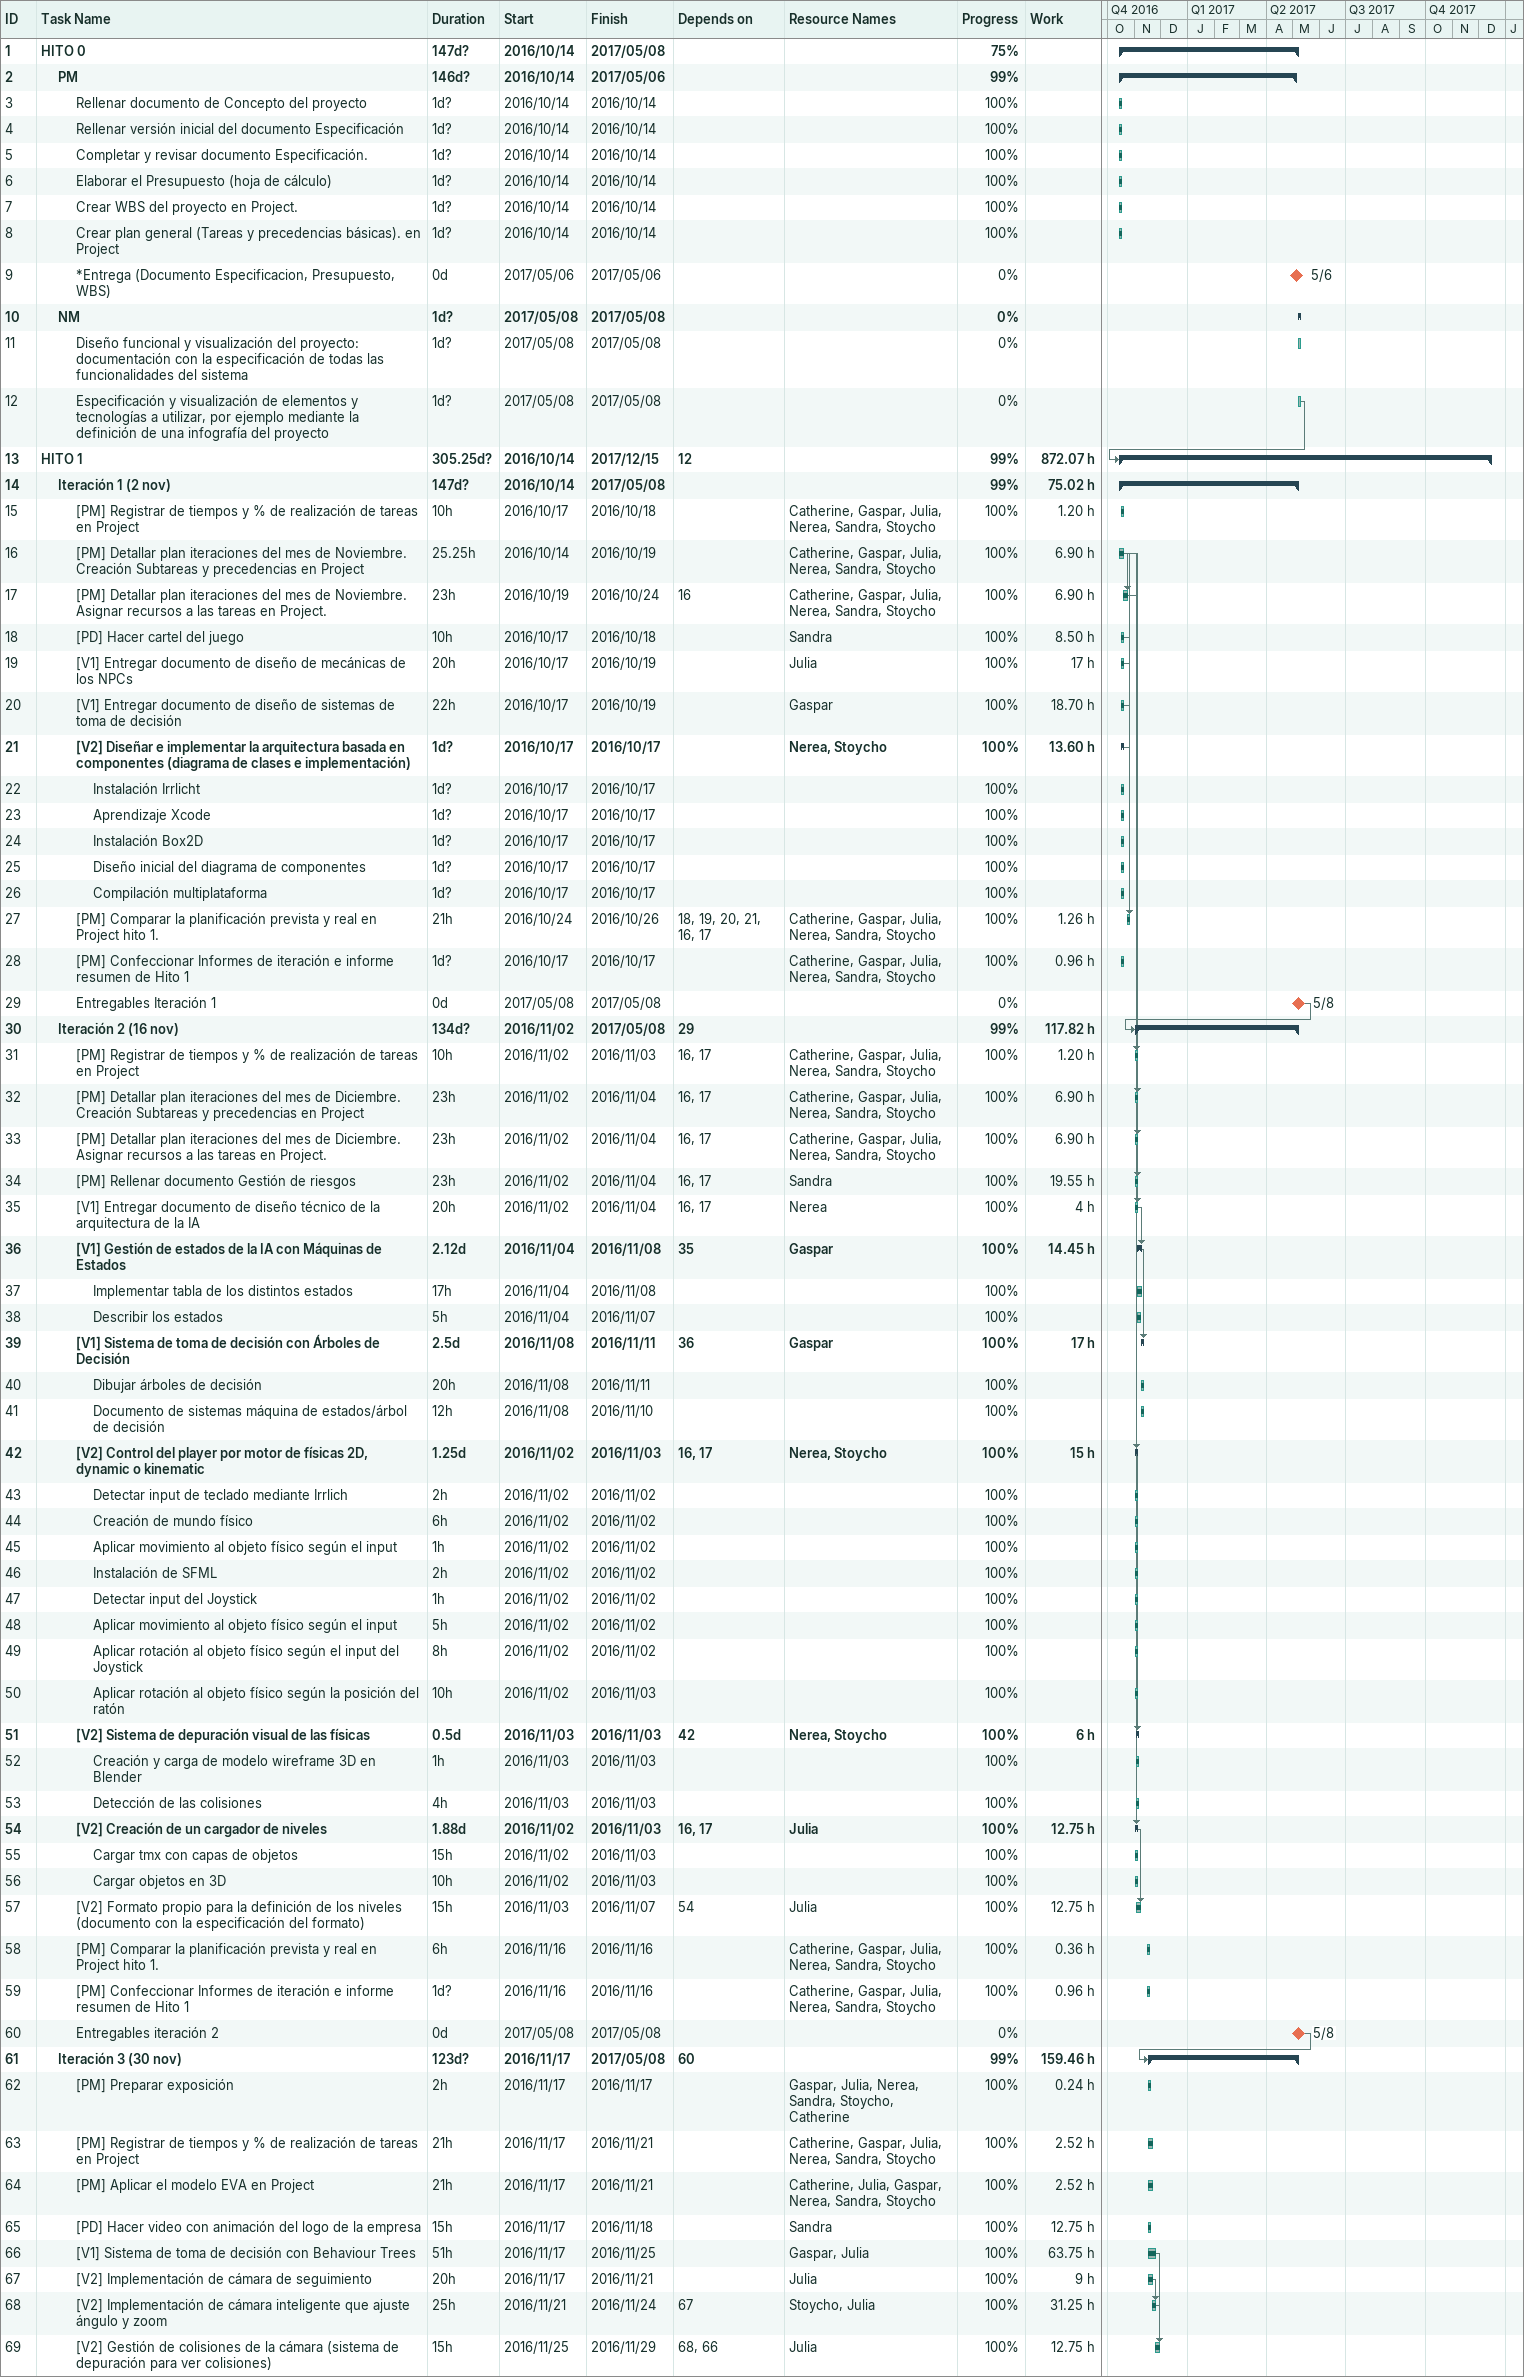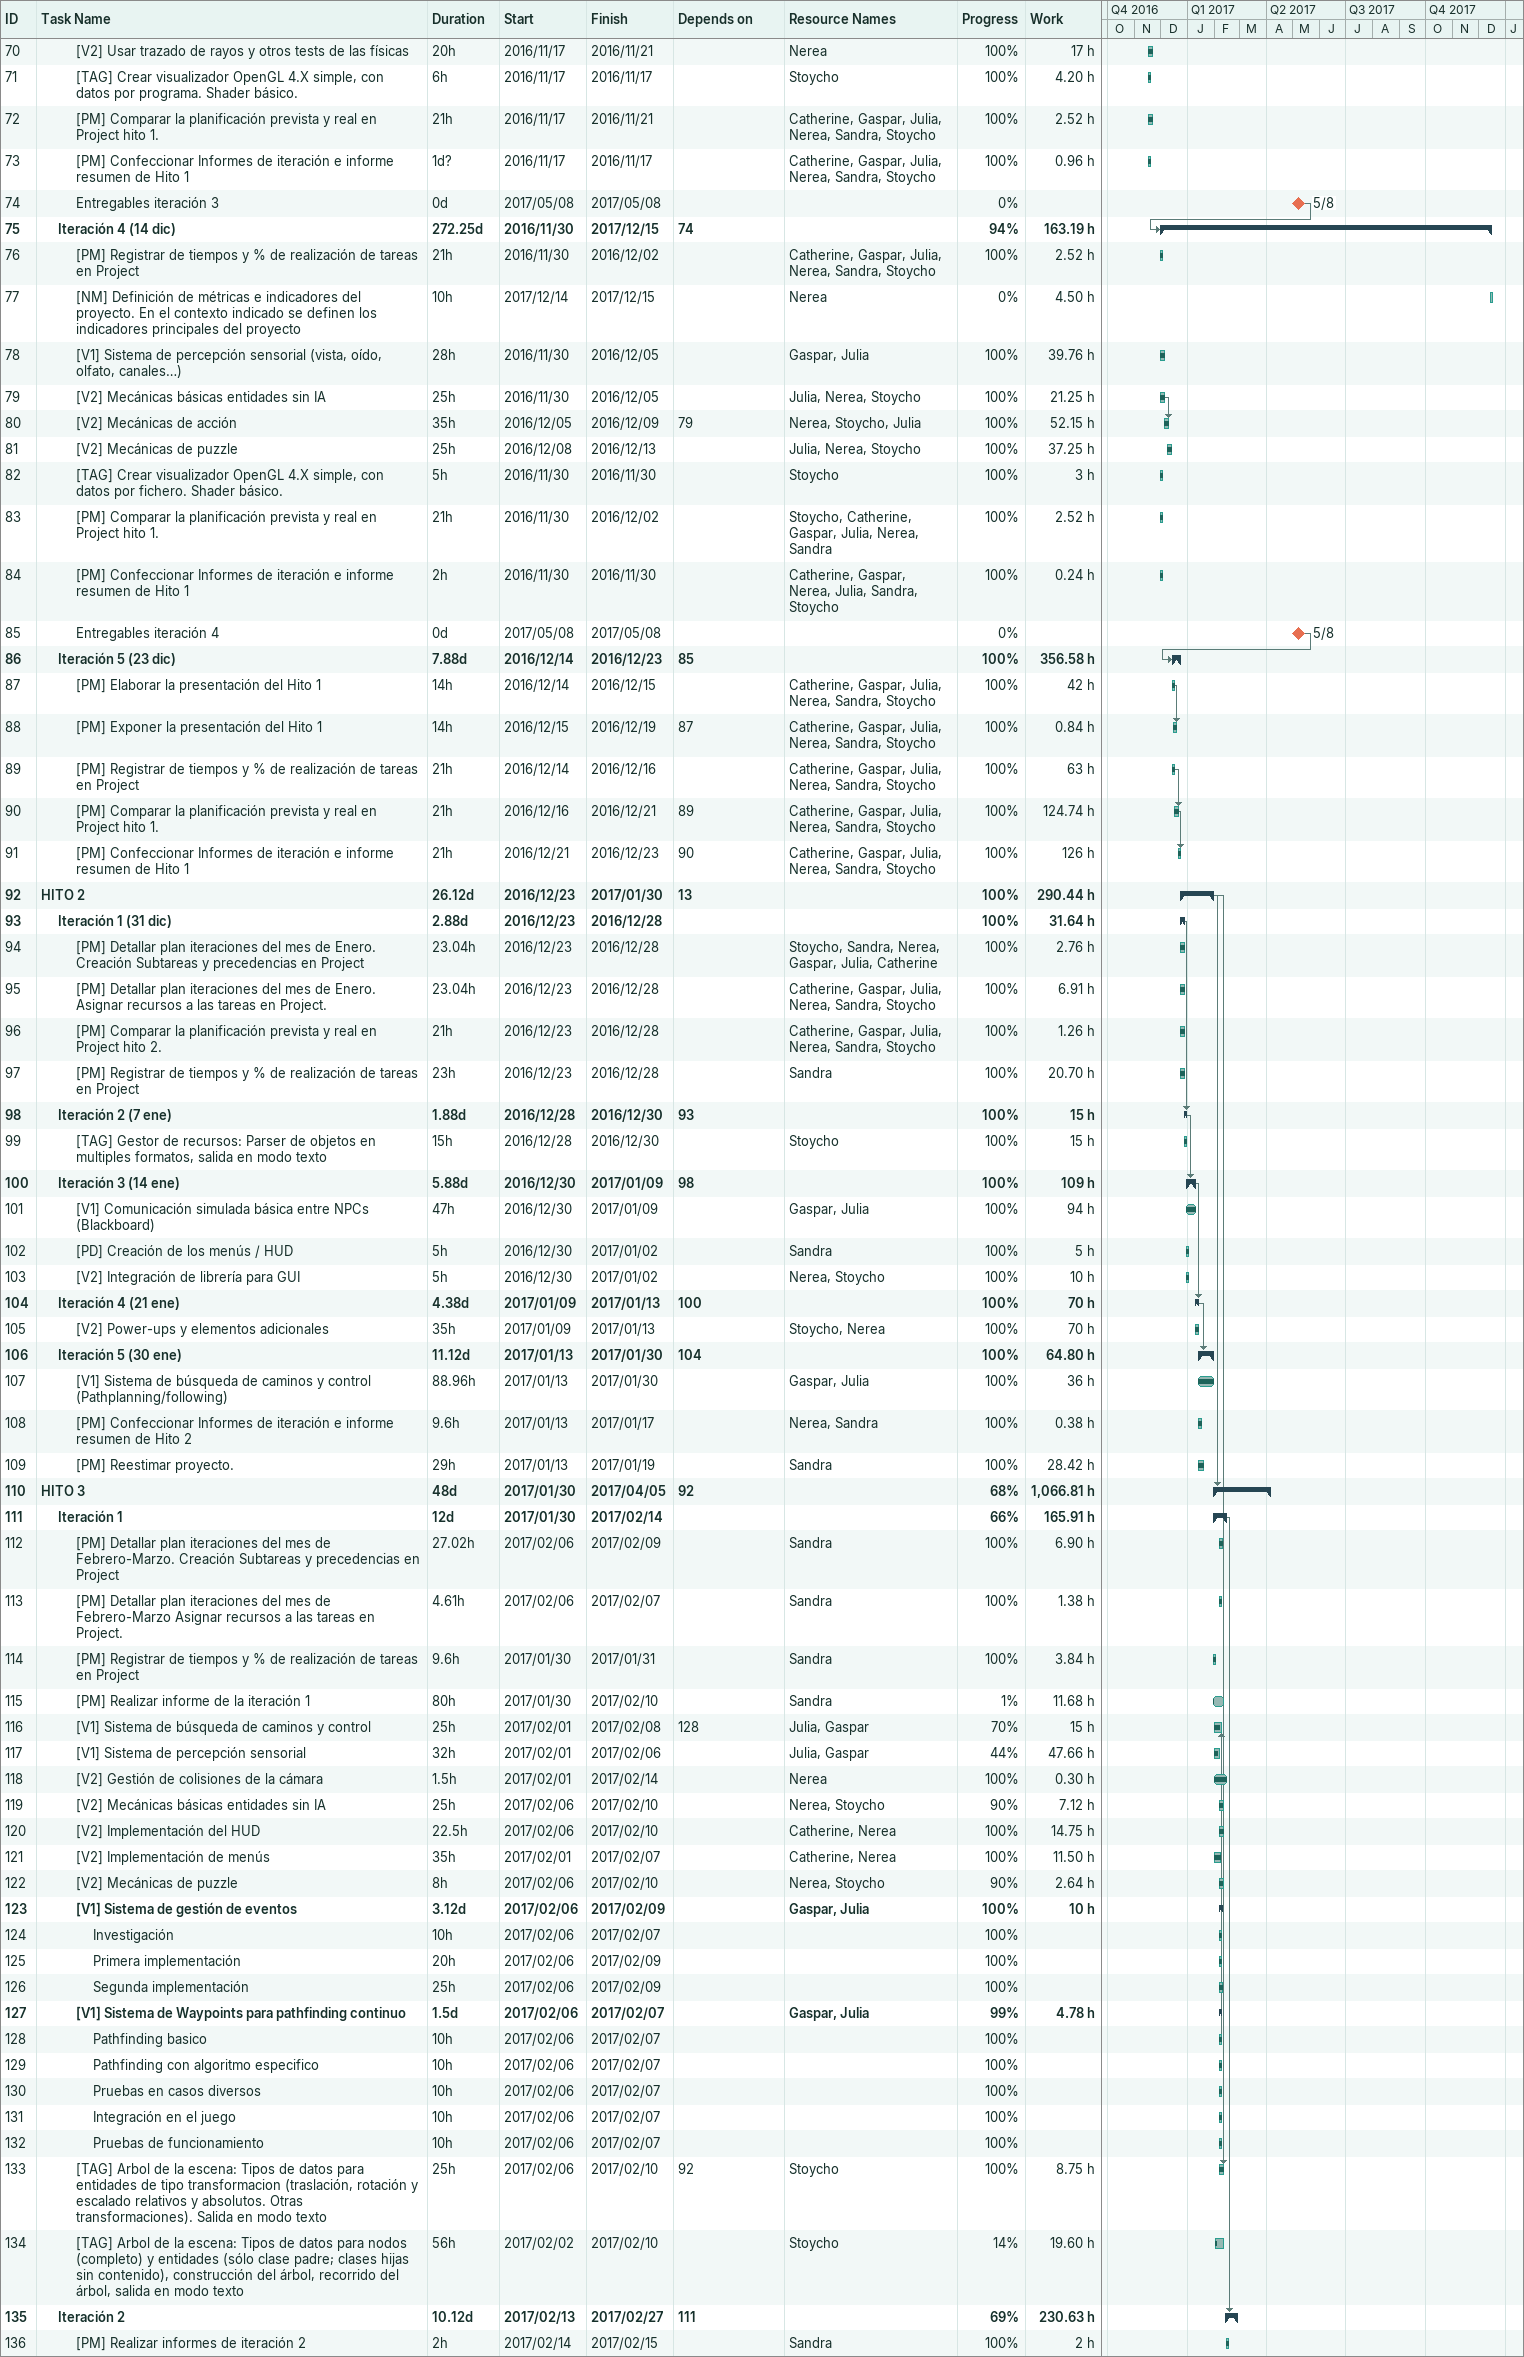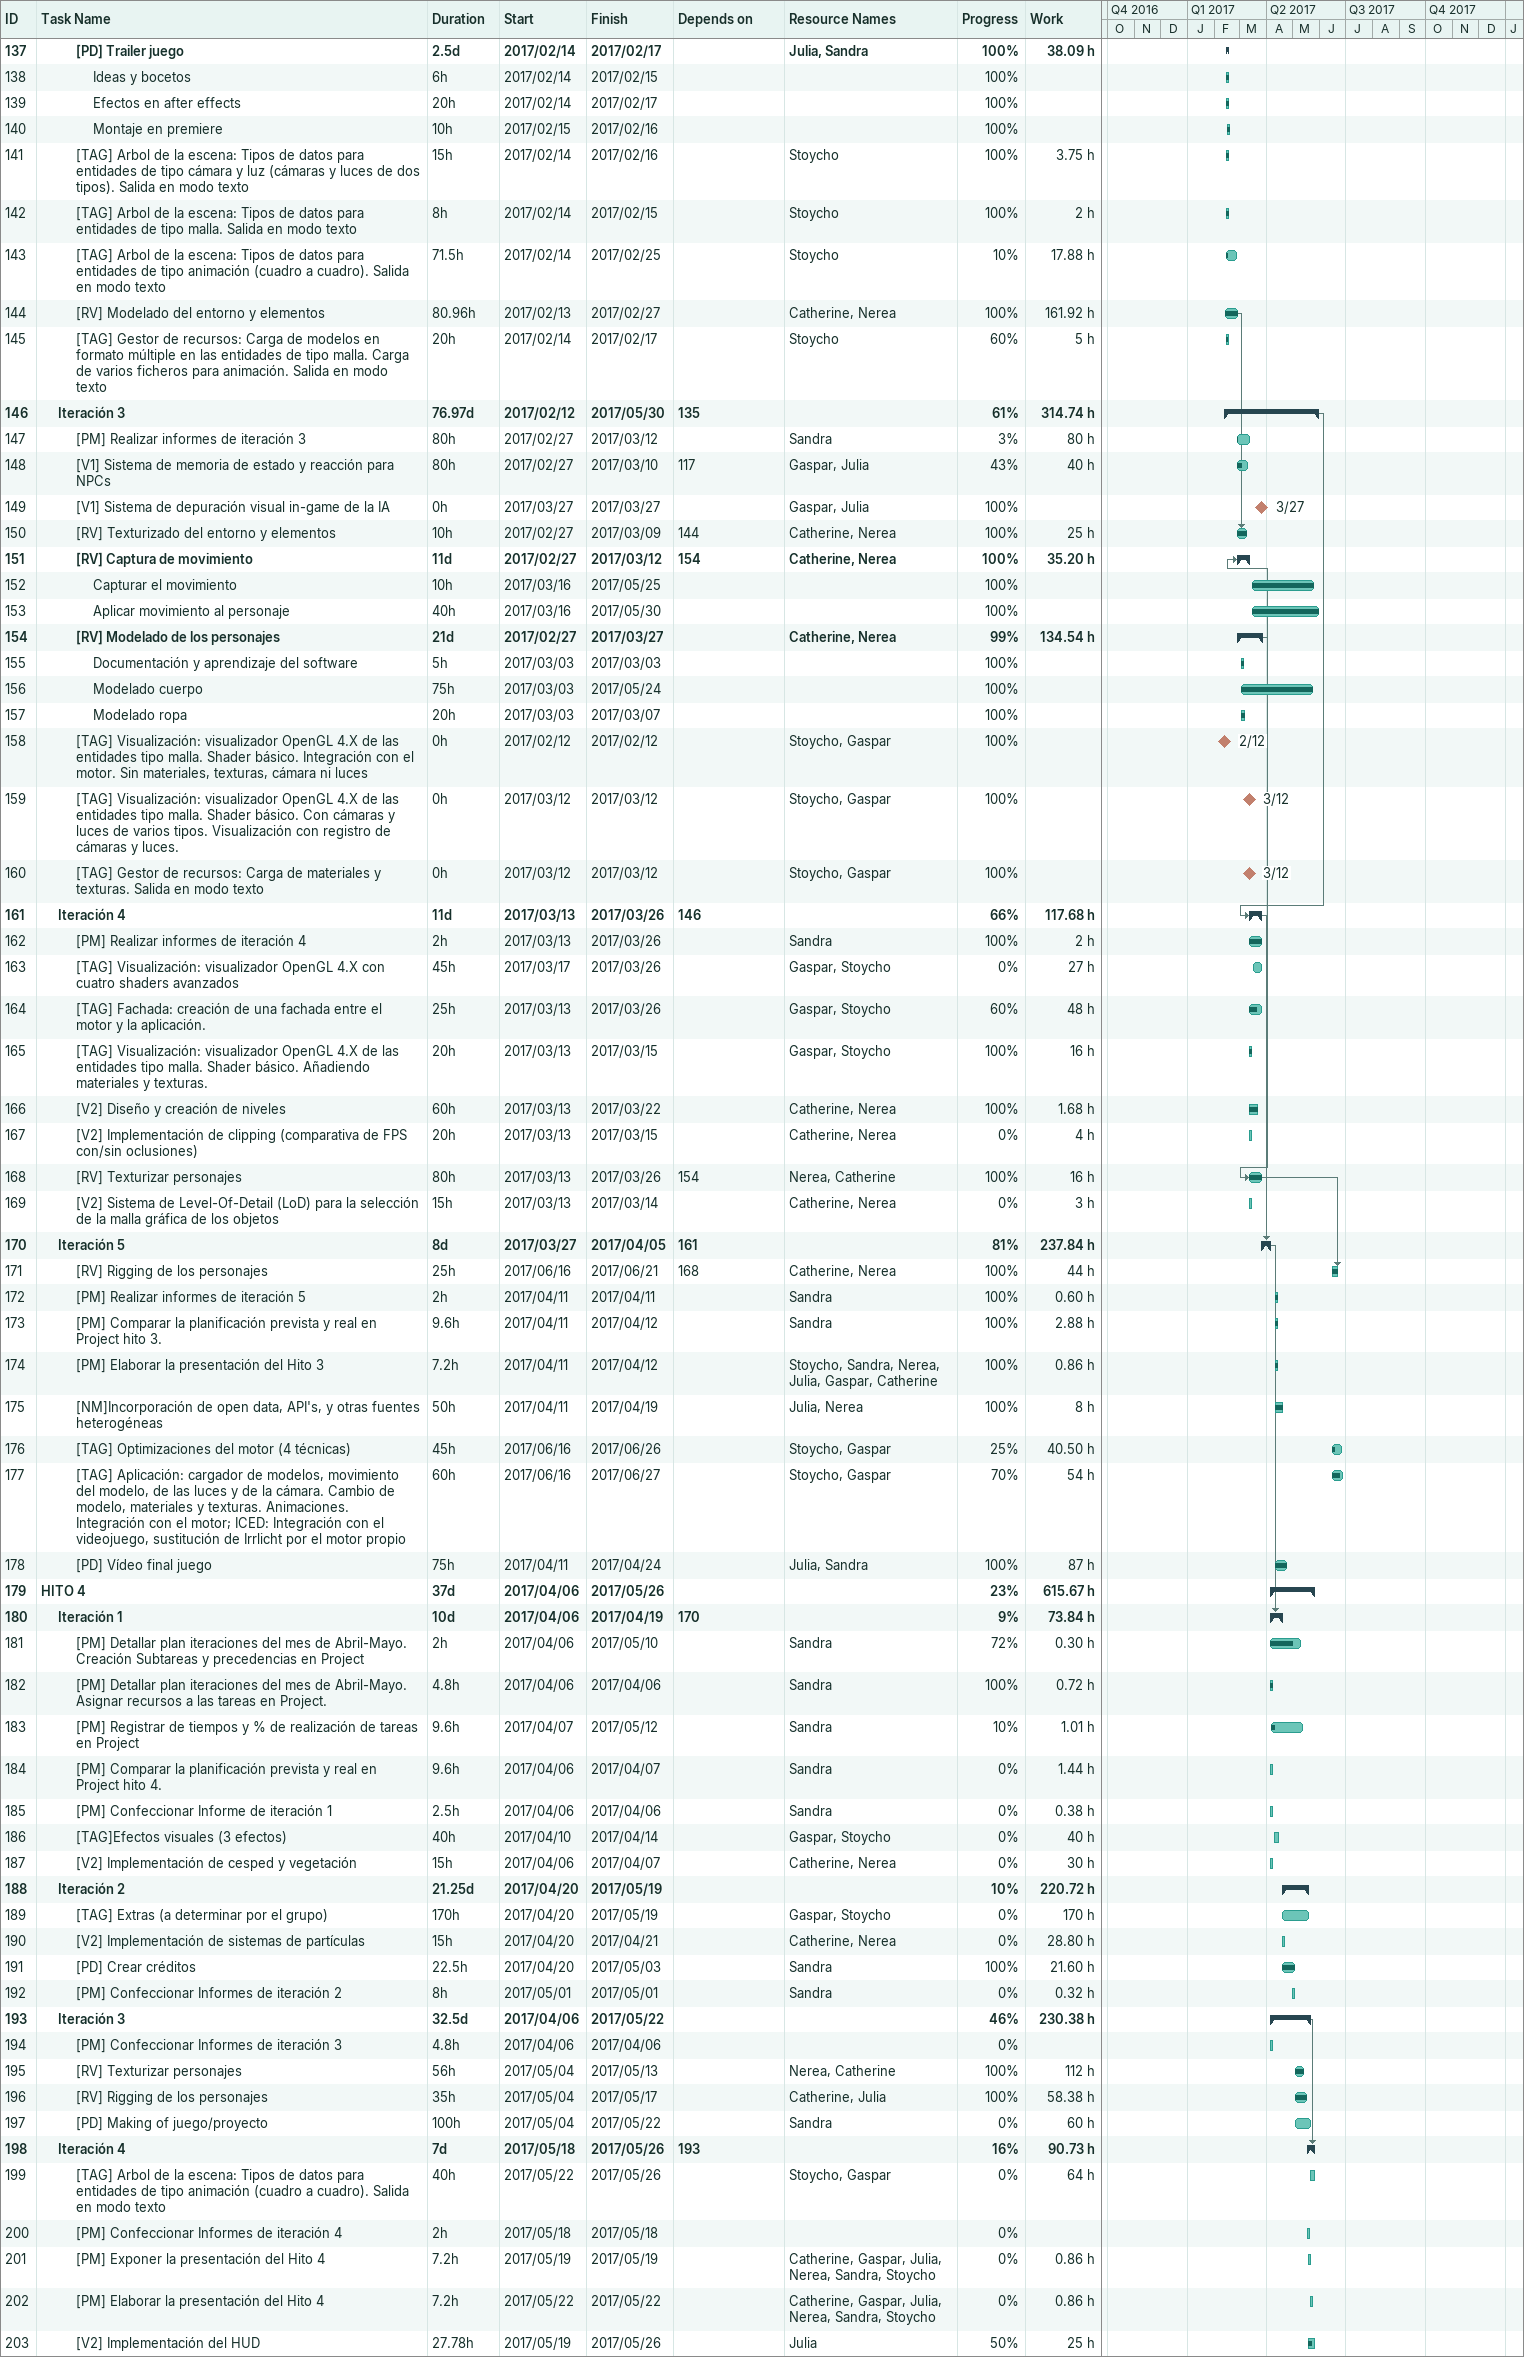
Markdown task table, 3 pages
| ID | Level | Task | Duration | Start | Finish | Predecessors | Resources | % complete | Work (h) |
|---|---|---|---|---|---|---|---|---|---|
| 1 | 1 | **HITO 0** | 147d? | 2016-10-14 | 2017-05-08 |  |  | 75 |  |
| 2 | 2 | **PM** | 146d? | 2016-10-14 | 2017-05-06 |  |  | 99 |  |
| 3 | 3 | Rellenar documento de Concepto del proyecto | 1d? | 2016-10-14 | 2016-10-14 |  |  | 100 |  |
| 4 | 3 | Rellenar versión inicial del documento Especificación | 1d? | 2016-10-14 | 2016-10-14 |  |  | 100 |  |
| 5 | 3 | Completar y revisar documento Especificación. | 1d? | 2016-10-14 | 2016-10-14 |  |  | 100 |  |
| 6 | 3 | Elaborar el Presupuesto (hoja de cálculo) | 1d? | 2016-10-14 | 2016-10-14 |  |  | 100 |  |
| 7 | 3 | Crear WBS del proyecto en Project. | 1d? | 2016-10-14 | 2016-10-14 |  |  | 100 |  |
| 8 | 3 | Crear plan general (Tareas y precedencias básicas). en Project | 1d? | 2016-10-14 | 2016-10-14 |  |  | 100 |  |
| 9 | 3 | *Entrega (Documento Especificacion, Presupuesto, WBS) | 0d | 2017-05-06 | 2017-05-06 |  |  | 0 |  |
| 10 | 2 | **NM** | 1d? | 2017-05-08 | 2017-05-08 |  |  | 0 |  |
| 11 | 3 | Diseño funcional y visualización del proyecto: documentación con la especificación de todas las funcionalidades del sistema | 1d? | 2017-05-08 | 2017-05-08 |  |  | 0 |  |
| 12 | 3 | Especificación y visualización de elementos y tecnologías a utilizar, por ejemplo mediante la definición de una infografía del proyecto | 1d? | 2017-05-08 | 2017-05-08 |  |  | 0 |  |
| 13 | 1 | **HITO 1** | 305.25d? | 2016-10-14 | 2017-12-15 | 12 |  | 99 | 872.07 |
| 14 | 2 | **Iteración 1 (2 nov)** | 147d? | 2016-10-14 | 2017-05-08 |  |  | 99 | 75.02 |
| 15 | 3 | [PM] Registrar de tiempos y % de realización de tareas en Project | 10h | 2016-10-17 | 2016-10-18 |  | Catherine, Gaspar, Julia, Nerea, Sandra, Stoycho | 100 | 1.20 |
| 16 | 3 | [PM] Detallar plan iteraciones del mes de Noviembre. Creación Subtareas y precedencias en Project | 25.25h | 2016-10-14 | 2016-10-19 |  | Catherine, Gaspar, Julia, Nerea, Sandra, Stoycho | 100 | 6.90 |
| 17 | 3 | [PM] Detallar plan iteraciones del mes de Noviembre. Asignar recursos a las tareas en Project. | 23h | 2016-10-19 | 2016-10-24 | 16 | Catherine, Gaspar, Julia, Nerea, Sandra, Stoycho | 100 | 6.90 |
| 18 | 3 | [PD] Hacer cartel del juego | 10h | 2016-10-17 | 2016-10-18 |  | Sandra | 100 | 8.50 |
| 19 | 3 | [V1] Entregar documento de diseño de mecánicas de los NPCs | 20h | 2016-10-17 | 2016-10-19 |  | Julia | 100 | 17 |
| 20 | 3 | [V1] Entregar documento de diseño de sistemas de toma de decisión | 22h | 2016-10-17 | 2016-10-19 |  | Gaspar | 100 | 18.70 |
| 21 | 3 | **[V2] Diseñar e implementar la arquitectura basada en componentes (diagrama de clases e implementación)** | 1d? | 2016-10-17 | 2016-10-17 |  | Nerea, Stoycho | 100 | 13.60 |
| 22 | 4 | Instalación Irrlicht | 1d? | 2016-10-17 | 2016-10-17 |  |  | 100 |  |
| 23 | 4 | Aprendizaje Xcode | 1d? | 2016-10-17 | 2016-10-17 |  |  | 100 |  |
| 24 | 4 | Instalación Box2D | 1d? | 2016-10-17 | 2016-10-17 |  |  | 100 |  |
| 25 | 4 | Diseño inicial del diagrama de componentes | 1d? | 2016-10-17 | 2016-10-17 |  |  | 100 |  |
| 26 | 4 | Compilación multiplataforma | 1d? | 2016-10-17 | 2016-10-17 |  |  | 100 |  |
| 27 | 3 | [PM] Comparar la planificación prevista y real en Project hito 1. | 21h | 2016-10-24 | 2016-10-26 | 18, 19, 20, 21, 16, 17 | Catherine, Gaspar, Julia, Nerea, Sandra, Stoycho | 100 | 1.26 |
| 28 | 3 | [PM] Confeccionar Informes de iteración e informe resumen de Hito 1 | 1d? | 2016-10-17 | 2016-10-17 |  | Catherine, Gaspar, Julia, Nerea, Sandra, Stoycho | 100 | 0.96 |
| 29 | 3 | Entregables Iteración 1 | 0d | 2017-05-08 | 2017-05-08 |  |  | 0 |  |
| 30 | 2 | **Iteración 2 (16 nov)** | 134d? | 2016-11-02 | 2017-05-08 | 29 |  | 99 | 117.82 |
| 31 | 3 | [PM] Registrar de tiempos y % de realización de tareas en Project | 10h | 2016-11-02 | 2016-11-03 | 16, 17 | Catherine, Gaspar, Julia, Nerea, Sandra, Stoycho | 100 | 1.20 |
| 32 | 3 | [PM] Detallar plan iteraciones del mes de Diciembre. Creación Subtareas y precedencias en Project | 23h | 2016-11-02 | 2016-11-04 | 16, 17 | Catherine, Gaspar, Julia, Nerea, Sandra, Stoycho | 100 | 6.90 |
| 33 | 3 | [PM] Detallar plan iteraciones del mes de Diciembre. Asignar recursos a las tareas en Project. | 23h | 2016-11-02 | 2016-11-04 | 16, 17 | Catherine, Gaspar, Julia, Nerea, Sandra, Stoycho | 100 | 6.90 |
| 34 | 3 | [PM] Rellenar documento Gestión de riesgos | 23h | 2016-11-02 | 2016-11-04 | 16, 17 | Sandra | 100 | 19.55 |
| 35 | 3 | [V1] Entregar documento de diseño técnico de la arquitectura de la IA | 20h | 2016-11-02 | 2016-11-04 | 16, 17 | Nerea | 100 | 4 |
| 36 | 3 | **[V1] Gestión de estados de la IA con Máquinas de Estados** | 2.12d | 2016-11-04 | 2016-11-08 | 35 | Gaspar | 100 | 14.45 |
| 37 | 4 | Implementar tabla de los distintos estados | 17h | 2016-11-04 | 2016-11-08 |  |  | 100 |  |
| 38 | 4 | Describir los estados | 5h | 2016-11-04 | 2016-11-07 |  |  | 100 |  |
| 39 | 3 | **[V1] Sistema de toma de decisión con Árboles de Decisión** | 2.5d | 2016-11-08 | 2016-11-11 | 36 | Gaspar | 100 | 17 |
| 40 | 4 | Dibujar árboles de decisión | 20h | 2016-11-08 | 2016-11-11 |  |  | 100 |  |
| 41 | 4 | Documento de sistemas máquina de estados/árbol de decisión | 12h | 2016-11-08 | 2016-11-10 |  |  | 100 |  |
| 42 | 3 | **[V2] Control del player por motor de físicas 2D, dynamic o kinematic** | 1.25d | 2016-11-02 | 2016-11-03 | 16, 17 | Nerea, Stoycho | 100 | 15 |
| 43 | 4 | Detectar input de teclado mediante Irrlich | 2h | 2016-11-02 | 2016-11-02 |  |  | 100 |  |
| 44 | 4 | Creación de mundo físico | 6h | 2016-11-02 | 2016-11-02 |  |  | 100 |  |
| 45 | 4 | Aplicar movimiento al objeto físico según el input | 1h | 2016-11-02 | 2016-11-02 |  |  | 100 |  |
| 46 | 4 | Instalación de SFML | 2h | 2016-11-02 | 2016-11-02 |  |  | 100 |  |
| 47 | 4 | Detectar input del Joystick | 1h | 2016-11-02 | 2016-11-02 |  |  | 100 |  |
| 48 | 4 | Aplicar movimiento al objeto físico según el input | 5h | 2016-11-02 | 2016-11-02 |  |  | 100 |  |
| 49 | 4 | Aplicar rotación al objeto físico según el input del Joystick | 8h | 2016-11-02 | 2016-11-02 |  |  | 100 |  |
| 50 | 4 | Aplicar rotación al objeto físico según la posición del ratón | 10h | 2016-11-02 | 2016-11-03 |  |  | 100 |  |
| 51 | 3 | **[V2] Sistema de depuración visual de las físicas** | 0.5d | 2016-11-03 | 2016-11-03 | 42 | Nerea, Stoycho | 100 | 6 |
| 52 | 4 | Creación y carga de modelo wireframe 3D en Blender | 1h | 2016-11-03 | 2016-11-03 |  |  | 100 |  |
| 53 | 4 | Detección de las colisiones | 4h | 2016-11-03 | 2016-11-03 |  |  | 100 |  |
| 54 | 3 | **[V2] Creación de un cargador de niveles** | 1.88d | 2016-11-02 | 2016-11-03 | 16, 17 | Julia | 100 | 12.75 |
| 55 | 4 | Cargar tmx con capas de objetos | 15h | 2016-11-02 | 2016-11-03 |  |  | 100 |  |
| 56 | 4 | Cargar objetos en 3D | 10h | 2016-11-02 | 2016-11-03 |  |  | 100 |  |
| 57 | 3 | [V2] Formato propio para la definición de los niveles (documento con la especificación del formato) | 15h | 2016-11-03 | 2016-11-07 | 54 | Julia | 100 | 12.75 |
| 58 | 3 | [PM] Comparar la planificación prevista y real en Project hito 1. | 6h | 2016-11-16 | 2016-11-16 |  | Catherine, Gaspar, Julia, Nerea, Sandra, Stoycho | 100 | 0.36 |
| 59 | 3 | [PM] Confeccionar Informes de iteración e informe resumen de Hito 1 | 1d? | 2016-11-16 | 2016-11-16 |  | Catherine, Gaspar, Julia, Nerea, Sandra, Stoycho | 100 | 0.96 |
| 60 | 3 | Entregables iteración 2 | 0d | 2017-05-08 | 2017-05-08 |  |  | 0 |  |
| 61 | 2 | **Iteración 3 (30 nov)** | 123d? | 2016-11-17 | 2017-05-08 | 60 |  | 99 | 159.46 |
| 62 | 3 | [PM] Preparar exposición | 2h | 2016-11-17 | 2016-11-17 |  | Gaspar, Julia, Nerea, Sandra, Stoycho, Catherine | 100 | 0.24 |
| 63 | 3 | [PM] Registrar de tiempos y % de realización de tareas en Project | 21h | 2016-11-17 | 2016-11-21 |  | Catherine, Gaspar, Julia, Nerea, Sandra, Stoycho | 100 | 2.52 |
| 64 | 3 | [PM] Aplicar el modelo EVA en Project | 21h | 2016-11-17 | 2016-11-21 |  | Catherine, Julia, Gaspar, Nerea, Sandra, Stoycho | 100 | 2.52 |
| 65 | 3 | [PD] Hacer video con animación del logo de la empresa | 15h | 2016-11-17 | 2016-11-18 |  | Sandra | 100 | 12.75 |
| 66 | 3 | [V1] Sistema de toma de decisión con Behaviour Trees | 51h | 2016-11-17 | 2016-11-25 |  | Gaspar, Julia | 100 | 63.75 |
| 67 | 3 | [V2] Implementación de cámara de seguimiento | 20h | 2016-11-17 | 2016-11-21 |  | Julia | 100 | 9 |
| 68 | 3 | [V2] Implementación de cámara inteligente que ajuste ángulo y zoom | 25h | 2016-11-21 | 2016-11-24 | 67 | Stoycho, Julia | 100 | 31.25 |
| 69 | 3 | [V2] Gestión de colisiones de la cámara (sistema de depuración para ver colisiones) | 15h | 2016-11-25 | 2016-11-29 | 68, 66 | Julia | 100 | 12.75 |
| 70 | 3 | [V2] Usar trazado de rayos y otros tests de las físicas | 20h | 2016-11-17 | 2016-11-21 |  | Nerea | 100 | 17 |
| 71 | 3 | [TAG] Crear visualizador OpenGL 4.X simple, con datos por programa. Shader básico. | 6h | 2016-11-17 | 2016-11-17 |  | Stoycho | 100 | 4.20 |
| 72 | 3 | [PM] Comparar la planificación prevista y real en Project hito 1. | 21h | 2016-11-17 | 2016-11-21 |  | Catherine, Gaspar, Julia, Nerea, Sandra, Stoycho | 100 | 2.52 |
| 73 | 3 | [PM] Confeccionar Informes de iteración e informe resumen de Hito 1 | 1d? | 2016-11-17 | 2016-11-17 |  | Catherine, Gaspar, Julia, Nerea, Sandra, Stoycho | 100 | 0.96 |
| 74 | 3 | Entregables iteración 3 | 0d | 2017-05-08 | 2017-05-08 |  |  | 0 |  |
| 75 | 2 | **Iteración 4 (14 dic)** | 272.25d | 2016-11-30 | 2017-12-15 | 74 |  | 94 | 163.19 |
| 76 | 3 | [PM] Registrar de tiempos y % de realización de tareas en Project | 21h | 2016-11-30 | 2016-12-02 |  | Catherine, Gaspar, Julia, Nerea, Sandra, Stoycho | 100 | 2.52 |
| 77 | 3 | [NM] Definición de métricas e indicadores del proyecto. En el contexto indicado se definen los indicadores principales del proyecto | 10h | 2017-12-14 | 2017-12-15 |  | Nerea | 0 | 4.50 |
| 78 | 3 | [V1] Sistema de percepción sensorial (vista, oído, olfato, canales…) | 28h | 2016-11-30 | 2016-12-05 |  | Gaspar, Julia | 100 | 39.76 |
| 79 | 3 | [V2] Mecánicas básicas entidades sin IA | 25h | 2016-11-30 | 2016-12-05 |  | Julia, Nerea, Stoycho | 100 | 21.25 |
| 80 | 3 | [V2] Mecánicas de acción | 35h | 2016-12-05 | 2016-12-09 | 79 | Nerea, Stoycho, Julia | 100 | 52.15 |
| 81 | 3 | [V2] Mecánicas de puzzle | 25h | 2016-12-08 | 2016-12-13 |  | Julia, Nerea, Stoycho | 100 | 37.25 |
| 82 | 3 | [TAG] Crear visualizador OpenGL 4.X simple, con datos por fichero. Shader básico. | 5h | 2016-11-30 | 2016-11-30 |  | Stoycho | 100 | 3 |
| 83 | 3 | [PM] Comparar la planificación prevista y real en Project hito 1. | 21h | 2016-11-30 | 2016-12-02 |  | Stoycho, Catherine, Gaspar, Julia, Nerea, Sandra | 100 | 2.52 |
| 84 | 3 | [PM] Confeccionar Informes de iteración e informe resumen de Hito 1 | 2h | 2016-11-30 | 2016-11-30 |  | Catherine, Gaspar, Nerea, Julia, Sandra, Stoycho | 100 | 0.24 |
| 85 | 3 | Entregables iteración 4 | 0d | 2017-05-08 | 2017-05-08 |  |  | 0 |  |
| 86 | 2 | **Iteración 5 (23 dic)** | 7.88d | 2016-12-14 | 2016-12-23 | 85 |  | 100 | 356.58 |
| 87 | 3 | [PM] Elaborar la presentación del Hito 1 | 14h | 2016-12-14 | 2016-12-15 |  | Catherine, Gaspar, Julia, Nerea, Sandra, Stoycho | 100 | 42 |
| 88 | 3 | [PM] Exponer la presentación del Hito 1 | 14h | 2016-12-15 | 2016-12-19 | 87 | Catherine, Gaspar, Julia, Nerea, Sandra, Stoycho | 100 | 0.84 |
| 89 | 3 | [PM] Registrar de tiempos y % de realización de tareas en Project | 21h | 2016-12-14 | 2016-12-16 |  | Catherine, Gaspar, Julia, Nerea, Sandra, Stoycho | 100 | 63 |
| 90 | 3 | [PM] Comparar la planificación prevista y real en Project hito 1. | 21h | 2016-12-16 | 2016-12-21 | 89 | Catherine, Gaspar, Julia, Nerea, Sandra, Stoycho | 100 | 124.74 |
| 91 | 3 | [PM] Confeccionar Informes de iteración e informe resumen de Hito 1 | 21h | 2016-12-21 | 2016-12-23 | 90 | Catherine, Gaspar, Julia, Nerea, Sandra, Stoycho | 100 | 126 |
| 92 | 1 | **HITO 2** | 26.12d | 2016-12-23 | 2017-01-30 | 13 |  | 100 | 290.44 |
| 93 | 2 | **Iteración 1 (31 dic)** | 2.88d | 2016-12-23 | 2016-12-28 |  |  | 100 | 31.64 |
| 94 | 3 | [PM] Detallar plan iteraciones del mes de Enero. Creación Subtareas y precedencias en Project | 23.04h | 2016-12-23 | 2016-12-28 |  | Stoycho, Sandra, Nerea, Gaspar, Julia, Catherine | 100 | 2.76 |
| 95 | 3 | [PM] Detallar plan iteraciones del mes de Enero. Asignar recursos a las tareas en Project. | 23.04h | 2016-12-23 | 2016-12-28 |  | Catherine, Gaspar, Julia, Nerea, Sandra, Stoycho | 100 | 6.91 |
| 96 | 3 | [PM] Comparar la planificación prevista y real en Project hito 2. | 21h | 2016-12-23 | 2016-12-28 |  | Catherine, Gaspar, Julia, Nerea, Sandra, Stoycho | 100 | 1.26 |
| 97 | 3 | [PM] Registrar de tiempos y % de realización de tareas en Project | 23h | 2016-12-23 | 2016-12-28 |  | Sandra | 100 | 20.70 |
| 98 | 2 | **Iteración 2 (7 ene)** | 1.88d | 2016-12-28 | 2016-12-30 | 93 |  | 100 | 15 |
| 99 | 3 | [TAG] Gestor de recursos: Parser de objetos en multiples formatos, salida en modo texto | 15h | 2016-12-28 | 2016-12-30 |  | Stoycho | 100 | 15 |
| 100 | 2 | **Iteración 3 (14 ene)** | 5.88d | 2016-12-30 | 2017-01-09 | 98 |  | 100 | 109 |
| 101 | 3 | [V1] Comunicación simulada básica entre NPCs (Blackboard) | 47h | 2016-12-30 | 2017-01-09 |  | Gaspar, Julia | 100 | 94 |
| 102 | 3 | [PD] Creación de los menús / HUD | 5h | 2016-12-30 | 2017-01-02 |  | Sandra | 100 | 5 |
| 103 | 3 | [V2] Integración de librería para GUI | 5h | 2016-12-30 | 2017-01-02 |  | Nerea, Stoycho | 100 | 10 |
| 104 | 2 | **Iteración 4 (21 ene)** | 4.38d | 2017-01-09 | 2017-01-13 | 100 |  | 100 | 70 |
| 105 | 3 | [V2] Power-ups y elementos adicionales | 35h | 2017-01-09 | 2017-01-13 |  | Stoycho, Nerea | 100 | 70 |
| 106 | 2 | **Iteración 5 (30 ene)** | 11.12d | 2017-01-13 | 2017-01-30 | 104 |  | 100 | 64.80 |
| 107 | 3 | [V1] Sistema de búsqueda de caminos y control (Pathplanning/following) | 88.96h | 2017-01-13 | 2017-01-30 |  | Gaspar, Julia | 100 | 36 |
| 108 | 3 | [PM] Confeccionar Informes de iteración e informe resumen de Hito 2 | 9.6h | 2017-01-13 | 2017-01-17 |  | Nerea, Sandra | 100 | 0.38 |
| 109 | 3 | [PM] Reestimar proyecto. | 29h | 2017-01-13 | 2017-01-19 |  | Sandra | 100 | 28.42 |
| 110 | 1 | **HITO 3** | 48d | 2017-01-30 | 2017-04-05 | 92 |  | 68 | 1066.81 |
| 111 | 2 | **Iteración 1** | 12d | 2017-01-30 | 2017-02-14 |  |  | 66 | 165.91 |
| 112 | 3 | [PM] Detallar plan iteraciones del mes de Febrero-Marzo. Creación Subtareas y precedencias en Project | 27.02h | 2017-02-06 | 2017-02-09 |  | Sandra | 100 | 6.90 |
| 113 | 3 | [PM] Detallar plan iteraciones del mes de Febrero-Marzo Asignar recursos a las tareas en Project. | 4.61h | 2017-02-06 | 2017-02-07 |  | Sandra | 100 | 1.38 |
| 114 | 3 | [PM] Registrar de tiempos y % de realización de tareas en Project | 9.6h | 2017-01-30 | 2017-01-31 |  | Sandra | 100 | 3.84 |
| 115 | 3 | [PM] Realizar informe de la iteración 1 | 80h | 2017-01-30 | 2017-02-10 |  | Sandra | 1 | 11.68 |
| 116 | 3 | [V1] Sistema de búsqueda de caminos y control | 25h | 2017-02-01 | 2017-02-08 | 128 | Julia, Gaspar | 70 | 15 |
| 117 | 3 | [V1] Sistema de percepción sensorial | 32h | 2017-02-01 | 2017-02-06 |  | Julia, Gaspar | 44 | 47.66 |
| 118 | 3 | [V2] Gestión de colisiones de la cámara | 1.5h | 2017-02-01 | 2017-02-14 |  | Nerea | 100 | 0.30 |
| 119 | 3 | [V2] Mecánicas básicas entidades sin IA | 25h | 2017-02-06 | 2017-02-10 |  | Nerea, Stoycho | 90 | 7.12 |
| 120 | 3 | [V2] Implementación del HUD | 22.5h | 2017-02-06 | 2017-02-10 |  | Catherine, Nerea | 100 | 14.75 |
| 121 | 3 | [V2] Implementación de menús | 35h | 2017-02-01 | 2017-02-07 |  | Catherine, Nerea | 100 | 11.50 |
| 122 | 3 | [V2] Mecánicas de puzzle | 8h | 2017-02-06 | 2017-02-10 |  | Nerea, Stoycho | 90 | 2.64 |
| 123 | 3 | **[V1] Sistema de gestión de eventos** | 3.12d | 2017-02-06 | 2017-02-09 |  | Gaspar, Julia | 100 | 10 |
| 124 | 4 | Investigación | 10h | 2017-02-06 | 2017-02-07 |  |  | 100 |  |
| 125 | 4 | Primera implementación | 20h | 2017-02-06 | 2017-02-09 |  |  | 100 |  |
| 126 | 4 | Segunda implementación | 25h | 2017-02-06 | 2017-02-09 |  |  | 100 |  |
| 127 | 3 | **[V1] Sistema de Waypoints para pathfinding continuo** | 1.5d | 2017-02-06 | 2017-02-07 |  | Gaspar, Julia | 99 | 4.78 |
| 128 | 4 | Pathfinding basico | 10h | 2017-02-06 | 2017-02-07 |  |  | 100 |  |
| 129 | 4 | Pathfinding con algoritmo especifico | 10h | 2017-02-06 | 2017-02-07 |  |  | 100 |  |
| 130 | 4 | Pruebas en casos diversos | 10h | 2017-02-06 | 2017-02-07 |  |  | 100 |  |
| 131 | 4 | Integración en el juego | 10h | 2017-02-06 | 2017-02-07 |  |  | 100 |  |
| 132 | 4 | Pruebas de funcionamiento | 10h | 2017-02-06 | 2017-02-07 |  |  | 100 |  |
| 133 | 3 | [TAG] Arbol de la escena: Tipos de datos para entidades de tipo transformacion (traslación, rotación y escalado relativos y absolutos. Otras transformaciones). Salida en modo texto | 25h | 2017-02-06 | 2017-02-10 | 92 | Stoycho | 100 | 8.75 |
| 134 | 3 | [TAG] Arbol de la escena: Tipos de datos para nodos (completo) y entidades (sólo clase padre; clases hijas sin contenido), construcción del árbol, recorrido del árbol, salida en modo texto | 56h | 2017-02-02 | 2017-02-10 |  | Stoycho | 14 | 19.60 |
| 135 | 2 | **Iteración 2** | 10.12d | 2017-02-13 | 2017-02-27 | 111 |  | 69 | 230.63 |
| 136 | 3 | [PM] Realizar informes de iteración 2 | 2h | 2017-02-14 | 2017-02-15 |  | Sandra | 100 | 2 |
| 137 | 3 | **[PD] Trailer juego** | 2.5d | 2017-02-14 | 2017-02-17 |  | Julia, Sandra | 100 | 38.09 |
| 138 | 4 | Ideas y bocetos | 6h | 2017-02-14 | 2017-02-15 |  |  | 100 |  |
| 139 | 4 | Efectos en after effects | 20h | 2017-02-14 | 2017-02-17 |  |  | 100 |  |
| 140 | 4 | Montaje en premiere | 10h | 2017-02-15 | 2017-02-16 |  |  | 100 |  |
| 141 | 3 | [TAG] Arbol de la escena: Tipos de datos para entidades de tipo cámara y luz (cámaras y luces de dos tipos). Salida en modo texto | 15h | 2017-02-14 | 2017-02-16 |  | Stoycho | 100 | 3.75 |
| 142 | 3 | [TAG] Arbol de la escena: Tipos de datos para entidades de tipo malla. Salida en modo texto | 8h | 2017-02-14 | 2017-02-15 |  | Stoycho | 100 | 2 |
| 143 | 3 | [TAG] Arbol de la escena: Tipos de datos para entidades de tipo animación (cuadro a cuadro). Salida en modo texto | 71.5h | 2017-02-14 | 2017-02-25 |  | Stoycho | 10 | 17.88 |
| 144 | 3 | [RV] Modelado del entorno y elementos | 80.96h | 2017-02-13 | 2017-02-27 |  | Catherine, Nerea | 100 | 161.92 |
| 145 | 3 | [TAG] Gestor de recursos: Carga de modelos en formato múltiple en las entidades de tipo malla. Carga de varios ficheros para animación. Salida en modo texto | 20h | 2017-02-14 | 2017-02-17 |  | Stoycho | 60 | 5 |
| 146 | 2 | **Iteración 3** | 76.97d | 2017-02-12 | 2017-05-30 | 135 |  | 61 | 314.74 |
| 147 | 3 | [PM] Realizar informes de iteración 3 | 80h | 2017-02-27 | 2017-03-12 |  | Sandra | 3 | 80 |
| 148 | 3 | [V1] Sistema de memoria de estado y reacción para NPCs | 80h | 2017-02-27 | 2017-03-10 | 117 | Gaspar, Julia | 43 | 40 |
| 149 | 3 | [V1] Sistema de depuración visual in-game de la IA | 0h | 2017-03-27 | 2017-03-27 |  | Gaspar, Julia | 100 |  |
| 150 | 3 | [RV] Texturizado del entorno y elementos | 10h | 2017-02-27 | 2017-03-09 | 144 | Catherine, Nerea | 100 | 25 |
| 151 | 3 | **[RV] Captura de movimiento** | 11d | 2017-02-27 | 2017-03-12 | 154 | Catherine, Nerea | 100 | 35.20 |
| 152 | 4 | Capturar el movimiento | 10h | 2017-03-16 | 2017-05-25 |  |  | 100 |  |
| 153 | 4 | Aplicar movimiento al personaje | 40h | 2017-03-16 | 2017-05-30 |  |  | 100 |  |
| 154 | 3 | **[RV] Modelado de los personajes** | 21d | 2017-02-27 | 2017-03-27 |  | Catherine, Nerea | 99 | 134.54 |
| 155 | 4 | Documentación y aprendizaje del software | 5h | 2017-03-03 | 2017-03-03 |  |  | 100 |  |
| 156 | 4 | Modelado cuerpo | 75h | 2017-03-03 | 2017-05-24 |  |  | 100 |  |
| 157 | 4 | Modelado ropa | 20h | 2017-03-03 | 2017-03-07 |  |  | 100 |  |
| 158 | 3 | [TAG] Visualización: visualizador OpenGL 4.X de las entidades tipo malla. Shader básico. Integración con el motor. Sin materiales, texturas, cámara ni luces | 0h | 2017-02-12 | 2017-02-12 |  | Stoycho, Gaspar | 100 |  |
| 159 | 3 | [TAG] Visualización: visualizador OpenGL 4.X de las entidades tipo malla. Shader básico. Con cámaras y luces de varios tipos. Visualización con registro de cámaras y luces. | 0h | 2017-03-12 | 2017-03-12 |  | Stoycho, Gaspar | 100 |  |
| 160 | 3 | [TAG] Gestor de recursos: Carga de materiales y texturas. Salida en modo texto | 0h | 2017-03-12 | 2017-03-12 |  | Stoycho, Gaspar | 100 |  |
| 161 | 2 | **Iteración 4** | 11d | 2017-03-13 | 2017-03-26 | 146 |  | 66 | 117.68 |
| 162 | 3 | [PM] Realizar informes de iteración 4 | 2h | 2017-03-13 | 2017-03-26 |  | Sandra | 100 | 2 |
| 163 | 3 | [TAG] Visualización: visualizador OpenGL 4.X con cuatro shaders avanzados | 45h | 2017-03-17 | 2017-03-26 |  | Gaspar, Stoycho | 0 | 27 |
| 164 | 3 | [TAG] Fachada: creación de una fachada entre el motor y la aplicación. | 25h | 2017-03-13 | 2017-03-26 |  | Gaspar, Stoycho | 60 | 48 |
| 165 | 3 | [TAG] Visualización: visualizador OpenGL 4.X de las entidades tipo malla. Shader básico. Añadiendo materiales y texturas. | 20h | 2017-03-13 | 2017-03-15 |  | Gaspar, Stoycho | 100 | 16 |
| 166 | 3 | [V2] Diseño y creación de niveles | 60h | 2017-03-13 | 2017-03-22 |  | Catherine, Nerea | 100 | 1.68 |
| 167 | 3 | [V2] Implementación de clipping (comparativa de FPS con/sin oclusiones) | 20h | 2017-03-13 | 2017-03-15 |  | Catherine, Nerea | 0 | 4 |
| 168 | 3 | [RV] Texturizar personajes | 80h | 2017-03-13 | 2017-03-26 | 154 | Nerea, Catherine | 100 | 16 |
| 169 | 3 | [V2] Sistema de Level-Of-Detail (LoD) para la selección de la malla gráfica de los objetos | 15h | 2017-03-13 | 2017-03-14 |  | Catherine, Nerea | 0 | 3 |
| 170 | 2 | **Iteración 5** | 8d | 2017-03-27 | 2017-04-05 | 161 |  | 81 | 237.84 |
| 171 | 3 | [RV] Rigging de los personajes | 25h | 2017-06-16 | 2017-06-21 | 168 | Catherine, Nerea | 100 | 44 |
| 172 | 3 | [PM] Realizar informes de iteración 5 | 2h | 2017-04-11 | 2017-04-11 |  | Sandra | 100 | 0.60 |
| 173 | 3 | [PM] Comparar la planificación prevista y real en Project hito 3. | 9.6h | 2017-04-11 | 2017-04-12 |  | Sandra | 100 | 2.88 |
| 174 | 3 | [PM] Elaborar la presentación del Hito 3 | 7.2h | 2017-04-11 | 2017-04-12 |  | Stoycho, Sandra, Nerea, Julia, Gaspar, Catherine | 100 | 0.86 |
| 175 | 3 | [NM]Incorporación de open data, API's, y otras fuentes heterogéneas | 50h | 2017-04-11 | 2017-04-19 |  | Julia, Nerea | 100 | 8 |
| 176 | 3 | [TAG] Optimizaciones del motor (4 técnicas) | 45h | 2017-06-16 | 2017-06-26 |  | Stoycho, Gaspar | 25 | 40.50 |
| 177 | 3 | [TAG] Aplicación: cargador de modelos, movimiento del modelo, de las luces y de la cámara. Cambio de modelo, materiales y texturas. Animaciones. Integración con el motor; ICED: Integración con el videojuego, sustitución de Irrlicht por el motor propio | 60h | 2017-06-16 | 2017-06-27 |  | Stoycho, Gaspar | 70 | 54 |
| 178 | 3 | [PD] Vídeo final juego | 75h | 2017-04-11 | 2017-04-24 |  | Julia, Sandra | 100 | 87 |
| 179 | 1 | **HITO 4** | 37d | 2017-04-06 | 2017-05-26 |  |  | 23 | 615.67 |
| 180 | 2 | **Iteración 1** | 10d | 2017-04-06 | 2017-04-19 | 170 |  | 9 | 73.84 |
| 181 | 3 | [PM] Detallar plan iteraciones del mes de Abril-Mayo. Creación Subtareas y precedencias en Project | 2h | 2017-04-06 | 2017-05-10 |  | Sandra | 72 | 0.30 |
| 182 | 3 | [PM] Detallar plan iteraciones del mes de Abril-Mayo. Asignar recursos a las tareas en Project. | 4.8h | 2017-04-06 | 2017-04-06 |  | Sandra | 100 | 0.72 |
| 183 | 3 | [PM] Registrar de tiempos y % de realización de tareas en Project | 9.6h | 2017-04-07 | 2017-05-12 |  | Sandra | 10 | 1.01 |
| 184 | 3 | [PM] Comparar la planificación prevista y real en Project hito 4. | 9.6h | 2017-04-06 | 2017-04-07 |  | Sandra | 0 | 1.44 |
| 185 | 3 | [PM] Confeccionar Informe de iteración 1 | 2.5h | 2017-04-06 | 2017-04-06 |  | Sandra | 0 | 0.38 |
| 186 | 3 | [TAG]Efectos visuales (3 efectos) | 40h | 2017-04-10 | 2017-04-14 |  | Gaspar, Stoycho | 0 | 40 |
| 187 | 3 | [V2] Implementación de cesped y vegetación | 15h | 2017-04-06 | 2017-04-07 |  | Catherine, Nerea | 0 | 30 |
| 188 | 2 | **Iteración 2** | 21.25d | 2017-04-20 | 2017-05-19 |  |  | 10 | 220.72 |
| 189 | 3 | [TAG] Extras (a determinar por el grupo) | 170h | 2017-04-20 | 2017-05-19 |  | Gaspar, Stoycho | 0 | 170 |
| 190 | 3 | [V2] Implementación de sistemas de partículas | 15h | 2017-04-20 | 2017-04-21 |  | Catherine, Nerea | 0 | 28.80 |
| 191 | 3 | [PD] Crear créditos | 22.5h | 2017-04-20 | 2017-05-03 |  | Sandra | 100 | 21.60 |
| 192 | 3 | [PM] Confeccionar Informes de iteración 2 | 8h | 2017-05-01 | 2017-05-01 |  | Sandra | 0 | 0.32 |
| 193 | 2 | **Iteración 3** | 32.5d | 2017-04-06 | 2017-05-22 |  |  | 46 | 230.38 |
| 194 | 3 | [PM] Confeccionar Informes de iteración 3 | 4.8h | 2017-04-06 | 2017-04-06 |  |  | 0 |  |
| 195 | 3 | [RV] Texturizar personajes | 56h | 2017-05-04 | 2017-05-13 |  | Nerea, Catherine | 100 | 112 |
| 196 | 3 | [RV] Rigging de los personajes | 35h | 2017-05-04 | 2017-05-17 |  | Catherine, Julia | 100 | 58.38 |
| 197 | 3 | [PD] Making of juego/proyecto | 100h | 2017-05-04 | 2017-05-22 |  | Sandra | 0 | 60 |
| 198 | 2 | **Iteración 4** | 7d | 2017-05-18 | 2017-05-26 | 193 |  | 16 | 90.73 |
| 199 | 3 | [TAG] Arbol de la escena: Tipos de datos para entidades de tipo animación (cuadro a cuadro). Salida en modo texto | 40h | 2017-05-22 | 2017-05-26 |  | Stoycho, Gaspar | 0 | 64 |
| 200 | 3 | [PM] Confeccionar Informes de iteración 4 | 2h | 2017-05-18 | 2017-05-18 |  |  | 0 |  |
| 201 | 3 | [PM] Exponer la presentación del Hito 4 | 7.2h | 2017-05-19 | 2017-05-19 |  | Catherine, Gaspar, Julia, Nerea, Sandra, Stoycho | 0 | 0.86 |
| 202 | 3 | [PM] Elaborar la presentación del Hito 4 | 7.2h | 2017-05-22 | 2017-05-22 |  | Catherine, Gaspar, Julia, Nerea, Sandra, Stoycho | 0 | 0.86 |
| 203 | 3 | [V2] Implementación del HUD | 27.78h | 2017-05-19 | 2017-05-26 |  | Julia | 50 | 25 |
